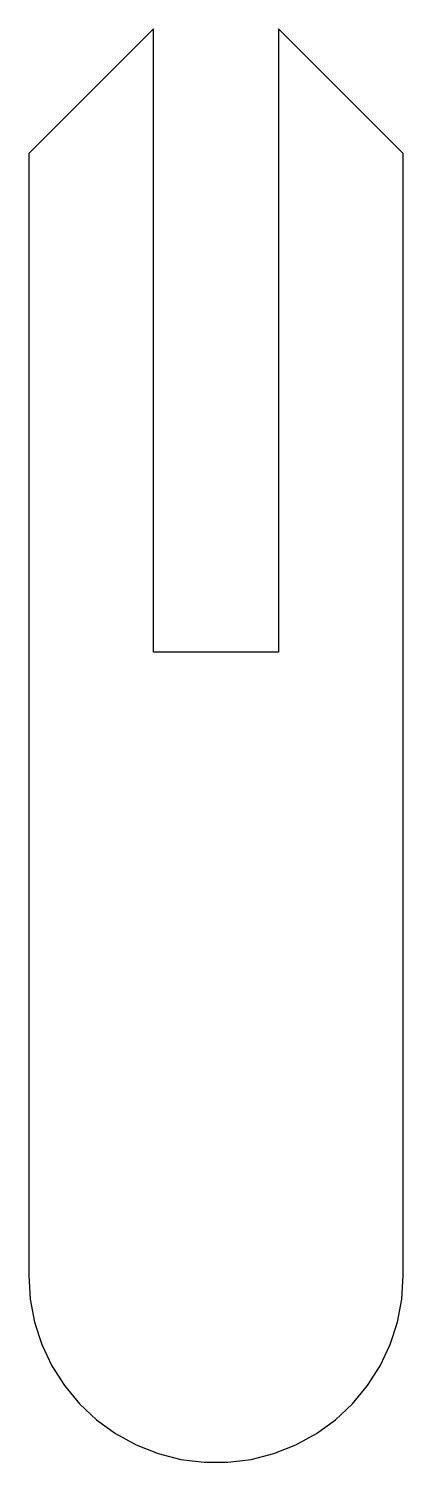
# Model space of a CAD drawing. Header units: metres. Extents: x -0.75 to 0.75, y -0.75 to 5.
import ezdxf

# ---------------------------------------------------------------- set-up
doc = ezdxf.new("R2010")
doc.units = ezdxf.units.M

msp = doc.modelspace()

# ---------------------------------------------------------------- linework, layer by layer
for p, q in [((-0.25, 5), (-0.75, 4.5)), ((-0.25, 2.5), (-0.25, 5)), ((0.75, 4.5), (0.25, 5)), ((0.25, 5), (0.25, 2.5)), ((-0.75, 4.5), (-0.75, 0)), ((0.75, 0), (0.75, 4.5)), ((0.25, 2.5), (-0.25, 2.5)), ((-0.75, 0), (-0.7441, -0.094)), ((0.7441, -0.094), (0.75, 0)), ((-0.7441, -0.094), (-0.7264, -0.1865)), ((0.7264, -0.1865), (0.7441, -0.094)), ((-0.7264, -0.1865), (-0.6973, -0.2761)), ((0.6973, -0.2761), (0.7264, -0.1865)), ((-0.6973, -0.2761), (-0.6572, -0.3613)), ((0.6572, -0.3613), (0.6973, -0.2761)), ((-0.6572, -0.3613), (-0.6068, -0.4408)), ((0.6068, -0.4408), (0.6572, -0.3613)), ((-0.6068, -0.4408), (-0.5467, -0.5134)), ((0.5467, -0.5134), (0.6068, -0.4408)), ((-0.5467, -0.5134), (-0.4781, -0.5779)), ((0.4781, -0.5779), (0.5467, -0.5134)), ((-0.4781, -0.5779), (-0.4019, -0.6332)), ((0.4019, -0.6332), (0.4781, -0.5779)), ((-0.4019, -0.6332), (-0.3193, -0.6786)), ((-0.3193, -0.6786), (-0.2318, -0.7133)), ((0.2318, -0.7133), (0.3193, -0.6786)), ((0.3193, -0.6786), (0.4019, -0.6332)), ((-0.2318, -0.7133), (-0.1405, -0.7367)), ((-0.1405, -0.7367), (-0.0471, -0.7485)), ((0.0471, -0.7485), (0.1405, -0.7367)), ((0.1405, -0.7367), (0.2318, -0.7133)), ((-0.0471, -0.7485), (0.0471, -0.7485))]:
    msp.add_line(p, q)

doc.saveas('drawing.dxf')
